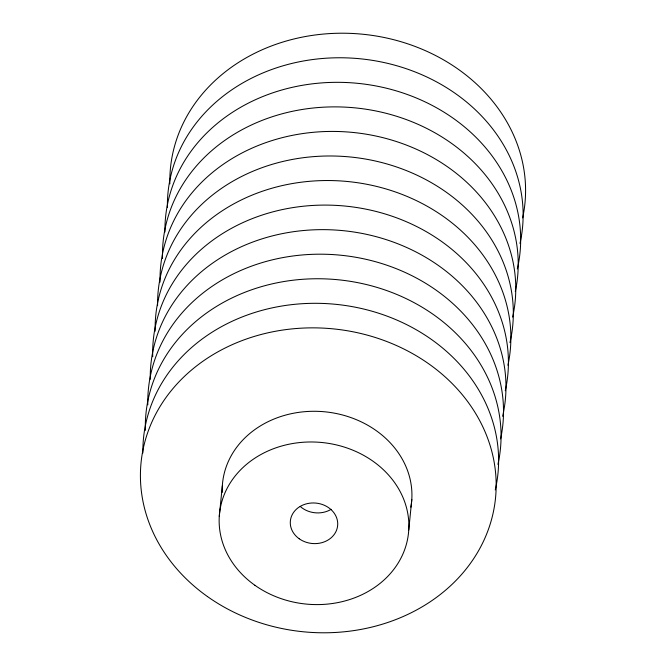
<?xml version="1.0" encoding="UTF-8"?>
<svg xmlns="http://www.w3.org/2000/svg" width="666" height="666" viewBox="0 0 666 666"><rect width="100%" height="100%" fill="white"/><g stroke="black" fill="none" stroke-linecap="round" stroke-linejoin="round"><path stroke-width="1" d="M219.272 516.466L222.336 485.78M408.741 530.103L411.804 499.417M169.863 183.883A178.113 152.189 5.7 0 1 362.129 34.174A178.113 152.189 5.7 0 1 522.652 217.907M167.391 207.442A178.113 152.189 5.7 0 1 360.83 58.841A178.113 152.189 5.7 0 1 519.988 243.431M164.943 232.001A178.113 152.189 5.7 0 1 358.957 83.458A178.113 152.189 5.7 0 1 517.316 268.947M162.537 258.533A178.113 152.189 5.7 0 1 354.204 107.784A178.113 152.189 5.7 0 1 515.293 291.566M160.056 282.093A178.113 152.189 5.7 0 1 352.905 132.442A178.113 152.189 5.7 0 1 512.629 317.091M157.592 305.661A178.113 152.189 5.7 0 1 351.598 157.118A178.113 152.189 5.7 0 1 509.965 342.607M155.161 331.202A178.113 152.189 5.7 0 1 347.427 181.493A178.113 152.189 5.7 0 1 507.942 365.234M152.73 356.743A178.113 152.189 5.7 0 1 344.971 206.052A178.113 152.189 5.7 0 1 505.278 390.751M150.241 379.32A178.113 152.189 5.7 0 1 344.247 230.777A178.113 152.189 5.7 0 1 502.614 416.267M147.81 404.861A178.113 152.189 5.7 0 1 340.076 255.153A178.113 152.189 5.7 0 1 500.591 438.894M145.379 430.403A178.113 152.189 5.7 0 1 337.62 279.712A178.113 152.189 5.7 0 1 497.927 464.41M142.89 452.98A178.113 152.189 5.7 0 1 336.896 304.437A178.113 152.189 5.7 0 1 495.254 489.926M222.244 492.432A94.997 81.169 5.7 0 1 322.769 411.621A94.997 81.169 5.7 0 1 410.88 507.201M331.16 509.315A23.751 20.288 5.7 0 1 300.191 506.418M207.426 596.528A178.113 152.189 5.7 0 0 494.189 507.7A178.113 152.189 5.7 0 0 253.271 336.738A178.113 152.189 5.7 0 0 207.426 596.528M254.878 585.264A94.997 81.169 5.7 0 0 407.817 537.887A94.997 81.169 5.7 0 0 279.329 446.711A94.997 81.169 5.7 0 0 254.878 585.264M299.225 538.786A23.751 20.288 5.7 0 0 337.462 526.939A23.751 20.288 5.7 0 0 305.336 504.145A23.751 20.288 5.7 0 0 299.225 538.786"/></g></svg>
